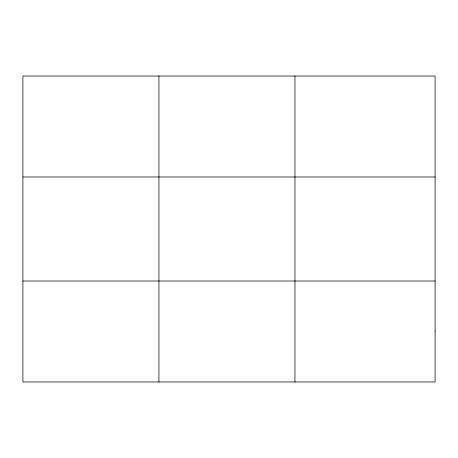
<?xml version="1.0" encoding="UTF-8"?>
<svg xmlns="http://www.w3.org/2000/svg" width="458" height="458" viewBox="0 0 458 458"><rect width="100%" height="100%" fill="white"/><g stroke="black" fill="none" stroke-linecap="round" stroke-linejoin="round"><path stroke-width="0.69" d="M158.926 76.028L158.926 381.972M294.952 76.028L294.952 381.972M22.9 176.988L435.1 176.988M22.9 281.012L435.1 281.012M435.1 331.489L435.1 381.972L22.9 381.972L22.9 76.028L435.1 76.028L435.1 331.489"/></g></svg>
